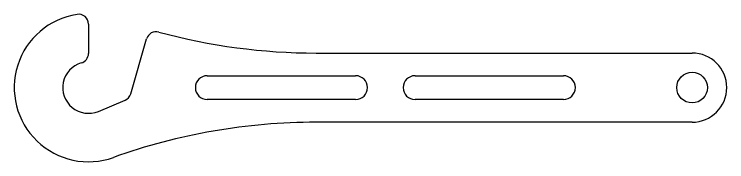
# Model space of a CAD drawing. Extents: x 0 to 1288, y 0 to 389.
# Drawn here: x 568 to 1288, y 239 to 389 of the extents above; entities that cross this region are included whole.
import ezdxf

# ---------------------------------------------------------------- set-up
doc = ezdxf.new("R2010")
doc.units = 0
doc.linetypes.add('SLD-CONTINUA', pattern=[0])
doc.layers.get('0').update_dxf_attribs({"linetype": 'CONTINUOUS'})

msp = doc.modelspace()

# ---------------------------------------------------------------- linework, layer by layer
at = {"color": 7, "linetype": 'SLD-CONTINUA'}
for p, q in [((642.894954, 378.537439), (642.894954, 348.894507)), ((685.595632, 307.988833), (701.695673, 363.653452)), ((872.894958, 349.311274), (1252.894968, 349.311274)), ((762.894951, 326.311274), (912.894964, 326.311274)), ((972.894967, 326.311274), (1122.894943, 326.311274)), ((652.894953, 290.311274), (679.835524, 301.536511)), ((912.894964, 302.311274), (762.894951, 302.311274)), ((1122.894943, 302.311274), (972.894967, 302.311274)), ((1252.894968, 279.311274), (872.894958, 279.311274))]:
    msp.add_line(p, q, dxfattribs=at)
msp.add_circle((1252.894954, 314.311274), 15.5, dxfattribs=at)
for centre, radius, start, end in [((642.894954, 314.311274), 75, 98.849883098, 289.731613886), ((632.894954, 378.537437), 10, 0, 98.849883098), ((711.301935, 360.875005), 10, 74.798175479, 163.868385713), ((872.894954, 955.561274), 606.25, 254.798175479, 270), ((632.894954, 348.894507), 10, 286.127620213, 0), ((1252.894954, 314.311274), 35, 270, 90), ((642.894954, 314.311274), 26, 106.127620213, 292.619864948), ((762.894954, 314.311274), 12, 90, 270), ((912.894954, 314.311274), 12, 270, 90), ((972.894954, 314.311274), 12, 90, 270), ((1122.894954, 314.311274), 12, 270, 90), ((675.98937, 310.767281), 10, 292.619864948, 343.868385713), ((872.894954, -326.938726), 606.25, 90, 109.731613886)]:
    msp.add_arc(centre, radius, start, end, dxfattribs=at)

doc.saveas('drawing.dxf')
